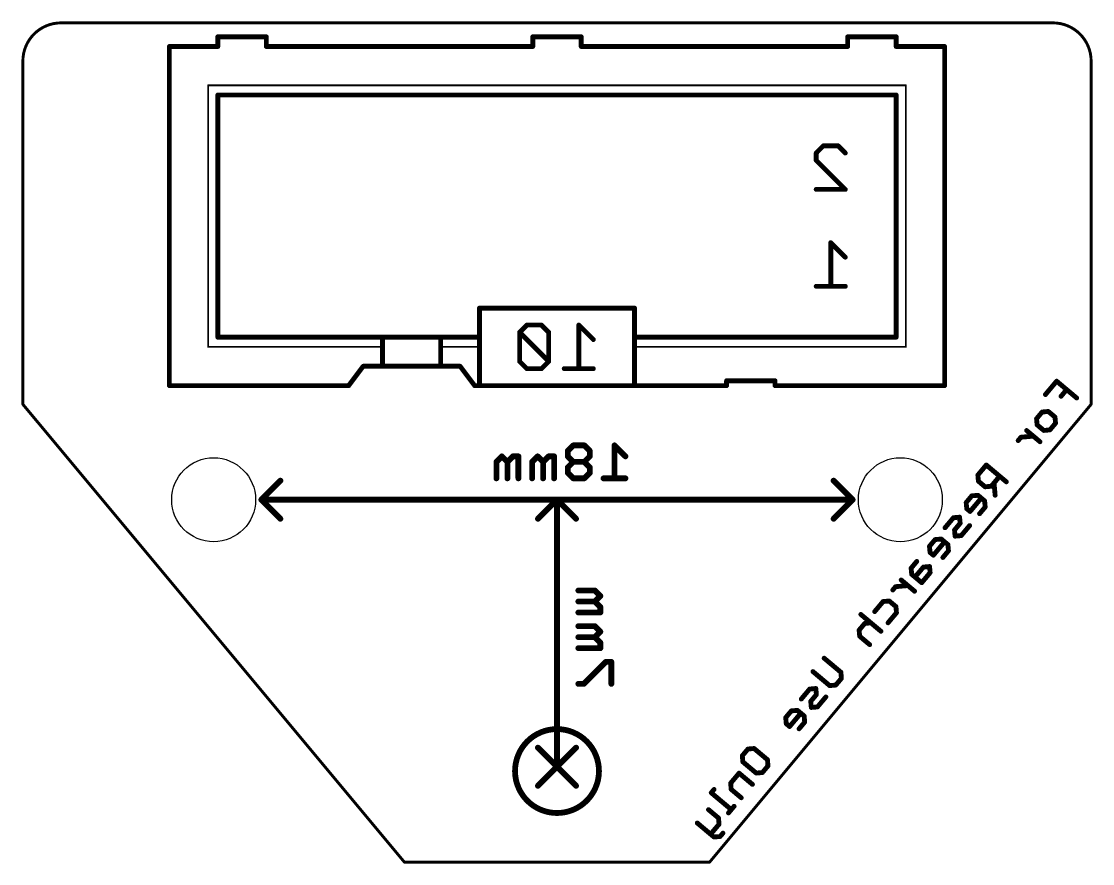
# Model space of a CAD drawing. Extents: x -3 to 25, y 0 to 22.
import ezdxf

# ---------------------------------------------------------------- set-up
doc = ezdxf.new("R2010")
doc.units = 0
doc.layers.add('20', color=53, linetype='CONTINUOUS')
doc.layers.add('22', color=253, linetype='CONTINUOUS')

msp = doc.modelspace()

# ---------------------------------------------------------------- linework, layer by layer
at = {"layer": '20'}
for points, const_width in [([(-2, 22, 0.4142), (-3, 21)], 0.0762), ([(-2, 22.0191, 1), (-2, 21.9809)], 0.0381), ([(-2, 21.9809, 1), (-2, 22.0191)], 0.0381), ([(24, 22.0191, 1), (24, 21.9809)], 0.0381), ([(25, 21, 0.4142), (24, 22)], 0.0762), ([(24, 21.9809, 1), (24, 22.0191)], 0.0381), ([(-2.9809, 21, 1), (-3.0191, 21)], 0.0381), ([(-3.0191, 21, 1), (-2.9809, 21)], 0.0381), ([(25.0191, 21, 1), (24.9809, 21)], 0.0381), ([(24.9809, 21, 1), (25.0191, 21)], 0.0381), ([(-2.9854, 12.0122, 1), (-3.0146, 11.9878)], 0.0381), ([(-3.0191, 12, 1), (-2.9809, 12)], 0.0381), ([(24.9809, 12, 1), (25.0191, 12)], 0.0381), ([(25.0146, 11.9878, 1), (24.9854, 12.0122)], 0.0381), ([(7, 0.0191, 1), (7, -0.0191)], 0.0381), ([(6.9854, -0.0122, 1), (7.0146, 0.0122)], 0.0381), ([(14.9854, 0.0122, 1), (15.0146, -0.0122)], 0.0381), ([(15, -0.0191, 1), (15, 0.0191)], 0.0381)]:
    msp.add_lwpolyline(points, format="xyb", dxfattribs=dict(at, const_width=const_width))
at = {"layer": '20', "const_width": 0.0762}
for points in [[(24, 22), (-2, 22)], [(-3, 21), (-3, 12)], [(25, 12), (25, 21)], [(-3, 12), (7, 0)], [(15, 0), (25, 12)], [(7, 0), (15, 0)]]:
    msp.add_lwpolyline(points, dxfattribs=at)
at = {"layer": '20'}
for centre in [(2, 9.5), (20, 9.5)]:
    msp.add_circle(centre, 1.1, dxfattribs=at)
at = {"layer": '22'}
for points, const_width in [([(2.11, 21.381), (2.11, 21.635)], 0.127), ([(2.11, 21.635), (3.38, 21.635)], 0.127), ([(3.38, 21.381), (3.38, 21.635)], 0.127), ([(10.365, 21.635), (11.635, 21.635)], 0.127), ([(10.365, 21.635), (10.365, 21.381)], 0.127), ([(11.635, 21.635), (11.635, 21.381)], 0.127), ([(18.62, 21.635), (19.89, 21.635)], 0.127), ([(18.62, 21.635), (18.62, 21.381)], 0.127), ([(19.89, 21.635), (19.89, 21.381)], 0.127), ([(0.84, 12.491), (0.84, 21.381)], 0.127), ([(2.11, 21.381), (0.84, 21.381)], 0.127), ([(10.365, 21.381), (3.38, 21.381)], 0.127), ([(18.62, 21.381), (11.635, 21.381)], 0.127), ([(21.16, 21.381), (19.89, 21.381)], 0.127), ([(21.16, 21.381), (21.16, 12.491)], 0.127), ([(1.856, 13.507), (1.856, 20.365)], 0.0508), ([(1.856, 20.365), (20.144, 20.365)], 0.0508), ([(20.144, 20.365), (20.144, 13.507)], 0.0508), ([(19.89, 20.111), (2.11, 20.111)], 0.127), ([(2.11, 13.761), (2.11, 20.111)], 0.127), ([(19.89, 20.111), (19.89, 13.761)], 0.127), ([(17.7939, 18.5878), (17.9845, 18.7785)], 0.127), ([(17.9845, 18.7785), (18.3658, 18.7785)], 0.127), ([(18.3658, 18.7785), (18.5565, 18.5878)], 0.127), ([(17.7939, 18.3971), (17.7939, 18.5878)], 0.127), ([(18.5565, 17.6345), (17.7939, 18.3971)], 0.127), ([(17.7939, 17.6345), (18.5565, 17.6345)], 0.127), ([(18.5565, 15.8572), (18.1752, 16.2385)], 0.127), ([(18.1752, 16.2385), (18.1752, 15.0945)], 0.127), ([(18.5565, 15.0945), (17.7939, 15.0945)], 0.127), ([(8.968, 14.523), (13.032, 14.523)], 0.127), ([(8.968, 14.523), (8.968, 13.761)], 0.127), ([(13.032, 13.761), (13.032, 14.523)], 0.127), ([(10.2111, 14.0795), (10.0205, 13.8888)], 0.127), ([(10.5924, 14.0795), (10.2111, 14.0795)], 0.127), ([(10.7831, 13.8888), (10.5924, 14.0795)], 0.127), ([(11.9525, 13.6982), (11.5712, 14.0795)], 0.127), ([(11.5712, 14.0795), (11.5712, 12.9355)], 0.127), ([(2.11, 13.761), (6.428, 13.761)], 0.127), ([(6.428, 13.761), (6.428, 13.507)], 0.127), ([(6.428, 13.761), (7.952, 13.761)], 0.127), ([(7.952, 13.761), (7.952, 13.507)], 0.127), ([(7.952, 13.761), (8.968, 13.761)], 0.127), ([(8.968, 13.761), (8.968, 13.507)], 0.127), ([(10.0205, 13.8888), (10.0205, 13.1262)], 0.127), ([(10.7831, 13.1262), (10.0205, 13.8888)], 0.127), ([(10.7831, 13.1262), (10.7831, 13.8888)], 0.127), ([(13.032, 13.761), (19.89, 13.761)], 0.127), ([(13.032, 13.761), (13.032, 13.507)], 0.127), ([(6.428, 13.507), (1.856, 13.507)], 0.0508), ([(6.428, 13.507), (6.428, 12.999)], 0.127), ([(7.952, 13.507), (7.952, 12.999)], 0.127), ([(7.952, 13.507), (8.968, 13.507)], 0.0508), ([(8.968, 13.507), (8.968, 12.491)], 0.127), ([(13.032, 13.507), (13.032, 12.491)], 0.127), ([(20.144, 13.507), (13.032, 13.507)], 0.0508), ([(5.92, 12.999), (5.539, 12.491)], 0.127), ([(5.92, 12.999), (6.428, 12.999)], 0.127), ([(6.428, 12.999), (7.952, 12.999)], 0.127), ([(7.952, 12.999), (8.46, 12.999)], 0.127), ([(8.841, 12.491), (8.46, 12.999)], 0.127), ([(10.0205, 13.1262), (10.2111, 12.9355)], 0.127), ([(10.2111, 12.9355), (10.5924, 12.9355)], 0.127), ([(10.5924, 12.9355), (10.7831, 13.1262)], 0.127), ([(11.9525, 12.9355), (11.1898, 12.9355)], 0.127), ([(15.445, 12.618), (15.445, 12.491)], 0.127), ([(15.445, 12.618), (16.715, 12.618)], 0.127), ([(16.715, 12.491), (16.715, 12.618)], 0.127), ([(24.0961, 12.6075), (23.802, 12.257)], 0.127), ([(24.6219, 12.1663), (24.0961, 12.6075)], 0.127), ([(0.84, 12.491), (5.539, 12.491)], 0.127), ([(8.841, 12.491), (8.968, 12.491)], 0.127), ([(8.968, 12.491), (13.032, 12.491)], 0.127), ([(13.032, 12.491), (15.445, 12.491)], 0.127), ([(16.715, 12.491), (21.16, 12.491)], 0.127), ([(24.359, 12.3869), (24.2119, 12.2116)], 0.127), ([(23.5697, 11.6242), (23.7168, 11.7995)], 0.127), ([(23.7168, 11.7995), (23.8779, 11.8136)], 0.127), ([(23.8779, 11.8136), (24.0532, 11.6665)], 0.127), ([(23.5838, 11.4631), (23.5697, 11.6242)], 0.127), ([(23.7591, 11.316), (23.5838, 11.4631)], 0.127), ([(24.0673, 11.5054), (23.9202, 11.3301)], 0.127), ([(24.0532, 11.6665), (24.0673, 11.5054)], 0.127), ([(23.6598, 11.0197), (23.3092, 11.3138)], 0.127), ([(23.9202, 11.3301), (23.7591, 11.316)], 0.127), ([(11.4272, 10.9245), (11.2831, 10.7805)], 0.1524), ([(11.7153, 10.9245), (11.4272, 10.9245)], 0.1524), ([(11.8593, 10.7805), (11.7153, 10.9245)], 0.1524), ([(12.7948, 10.6364), (12.5067, 10.9245)], 0.1524), ([(12.5067, 10.9245), (12.5067, 10.0602)], 0.1524), ([(23.1622, 11.1385), (23.0886, 11.0509)], 0.127), ([(23.4845, 11.1667), (23.1622, 11.1385)], 0.127), ([(9.5561, 10.6364), (9.4121, 10.4924)], 0.1524), ([(9.7002, 10.4924), (9.5561, 10.6364)], 0.1524), ([(9.8442, 10.6364), (9.7002, 10.4924)], 0.1524), ([(9.9883, 10.6364), (9.8442, 10.6364)], 0.1524), ([(9.9883, 10.0602), (9.9883, 10.6364)], 0.1524), ([(10.4916, 10.6364), (10.3476, 10.4924)], 0.1524), ([(10.6357, 10.4924), (10.4916, 10.6364)], 0.1524), ([(10.7797, 10.6364), (10.6357, 10.4924)], 0.1524), ([(10.9238, 10.6364), (10.7797, 10.6364)], 0.1524), ([(10.9238, 10.0602), (10.9238, 10.6364)], 0.1524), ([(11.2831, 10.7805), (11.2831, 10.6364)], 0.1524), ([(11.2831, 10.6364), (11.4272, 10.4924)], 0.1524), ([(11.7153, 10.4924), (11.8593, 10.6364)], 0.1524), ([(11.8593, 10.6364), (11.8593, 10.7805)], 0.1524), ([(9.4121, 10.4924), (9.4121, 10.0602)], 0.1524), ([(9.7002, 10.4924), (9.7002, 10.0602)], 0.1524), ([(10.3476, 10.4924), (10.3476, 10.0602)], 0.1524), ([(10.6357, 10.4924), (10.6357, 10.0602)], 0.1524), ([(11.4272, 10.4924), (11.2831, 10.3483)], 0.1524), ([(11.2831, 10.3483), (11.2831, 10.2043)], 0.1524), ([(11.7153, 10.4924), (11.4272, 10.4924)], 0.1524), ([(11.8593, 10.3483), (11.7153, 10.4924)], 0.1524), ([(11.8593, 10.2043), (11.8593, 10.3483)], 0.1524), ([(22.252, 10.4098), (22.0314, 10.1469)], 0.127), ([(22.7778, 9.9686), (22.252, 10.4098)], 0.127), ([(11.2831, 10.2043), (11.4272, 10.0602)], 0.1524), ([(11.4272, 10.0602), (11.7153, 10.0602)], 0.1524), ([(11.7153, 10.0602), (11.8593, 10.2043)], 0.1524), ([(12.7948, 10.0602), (12.2186, 10.0602)], 0.1524), ([(22.0314, 10.1469), (22.0455, 9.9857)], 0.127), ([(22.3819, 9.8527), (22.6025, 10.1156)], 0.127), ([(3.25, 9.5), (3.75, 10)], 0.1524), ([(18.75, 9.5), (18.25, 10)], 0.1524), ([(22.0455, 9.9857), (22.2208, 9.8386)], 0.127), ([(22.2208, 9.8386), (22.3819, 9.8527)], 0.127), ([(22.4555, 9.9404), (22.4837, 9.618)], 0.127), ([(3.25, 9.5), (3.75, 9)], 0.1524), ([(3.25, 9.5), (18.75, 9.5)], 0.1524), ([(11, 9.5), (10.5, 9)], 0.1524), ([(11, 2.5), (11, 9.5)], 0.1524), ([(11, 9.5), (11.5, 9)], 0.1524), ([(18.75, 9.5), (18.25, 9)], 0.1524), ([(21.8727, 9.6018), (21.7256, 9.4265)], 0.127), ([(21.8273, 9.1918), (22.1215, 9.5423)], 0.127), ([(22.0338, 9.6159), (21.8727, 9.6018)], 0.127), ([(22.2091, 9.4688), (22.0338, 9.6159)], 0.127), ([(21.7256, 9.4265), (21.7397, 9.2653)], 0.127), ([(21.7397, 9.2653), (21.8273, 9.1918)], 0.127), ([(22.0761, 9.1324), (22.2232, 9.3076)], 0.127), ([(22.2232, 9.3076), (22.2091, 9.4688)], 0.127), ([(21.3916, 9.0284), (21.171, 8.7655)], 0.127), ([(21.5528, 9.0425), (21.3916, 9.0284)], 0.127), ([(21.5669, 8.8814), (21.5528, 9.0425)], 0.127), ([(21.4198, 8.7061), (21.5669, 8.8814)], 0.127), ([(21.4339, 8.5449), (21.4198, 8.7061)], 0.127), ([(21.8157, 8.8219), (21.5951, 8.559)], 0.127), ([(20.9105, 8.4551), (20.7634, 8.2798)], 0.127), ([(20.8652, 8.0451), (21.1593, 8.3957)], 0.127), ([(21.0717, 8.4692), (20.9105, 8.4551)], 0.127), ([(21.2469, 8.3221), (21.0717, 8.4692)], 0.127), ([(21.5951, 8.559), (21.4339, 8.5449)], 0.127), ([(20.7634, 8.2798), (20.7775, 8.1187)], 0.127), ([(20.7775, 8.1187), (20.8652, 8.0451)], 0.127), ([(21.114, 7.9857), (21.261, 8.161)], 0.127), ([(21.261, 8.161), (21.2469, 8.3221)], 0.127), ([(20.4294, 7.8818), (20.2824, 7.7065)], 0.127), ([(20.2824, 7.7065), (20.2965, 7.5454)], 0.127), ([(20.2965, 7.5454), (20.5594, 7.3248)], 0.127), ([(20.6047, 7.7347), (20.3841, 7.4718)], 0.127), ([(20.5594, 7.3248), (20.78, 7.5877)], 0.127), ([(20.7659, 7.7488), (20.6047, 7.7347)], 0.127), ([(20.78, 7.5877), (20.7659, 7.7488)], 0.127), ([(20.1972, 7.249), (19.8748, 7.2208)], 0.127), ([(20.3724, 7.102), (20.0219, 7.3961)], 0.127), ([(11.9924, 7.1202), (11.5602, 7.1202)], 0.1524), ([(12.1364, 6.9761), (11.9924, 7.1202)], 0.1524), ([(11.9924, 6.8321), (12.1364, 6.9761)], 0.1524), ([(19.8748, 7.2208), (19.8013, 7.1332)], 0.127), ([(11.9924, 6.8321), (11.5602, 6.8321)], 0.1524), ([(12.1364, 6.688), (11.9924, 6.8321)], 0.1524), ([(12.1364, 6.544), (12.1364, 6.688)], 0.1524), ([(19.3269, 6.5678), (19.5475, 6.8307)], 0.127), ([(19.5475, 6.8307), (19.7086, 6.8448)], 0.127), ([(19.7086, 6.8448), (19.8839, 6.6977)], 0.127), ([(19.8839, 6.6977), (19.898, 6.5366)], 0.127), ([(11.5602, 6.544), (12.1364, 6.544)], 0.1524), ([(18.9647, 6.4921), (19.4905, 6.0509)], 0.127), ([(19.898, 6.5366), (19.6774, 6.2737)], 0.127), ([(11.9924, 6.1847), (11.5602, 6.1847)], 0.1524), ([(12.1364, 6.0406), (11.9924, 6.1847)], 0.1524), ([(19.0664, 6.2574), (18.9193, 6.0821)], 0.127), ([(19.2276, 6.2715), (19.0664, 6.2574)], 0.127), ([(11.9924, 5.8966), (11.5602, 5.8966)], 0.1524), ([(11.9924, 5.8966), (12.1364, 6.0406)], 0.1524), ([(12.1364, 5.7525), (11.9924, 5.8966)], 0.1524), ([(18.9193, 6.0821), (18.9334, 5.9209)], 0.127), ([(18.9334, 5.9209), (19.1963, 5.7003)], 0.127), ([(11.5602, 5.6084), (12.1364, 5.6084)], 0.1524), ([(12.1364, 5.6084), (12.1364, 5.7525)], 0.1524), ([(18.0025, 5.3454), (18.4407, 4.9778)], 0.127), ([(12.2805, 5.2491), (11.7043, 4.6729)], 0.1524), ([(12.4245, 5.2491), (12.2805, 5.2491)], 0.1524), ([(12.4245, 4.6729), (12.4245, 5.2491)], 0.1524), ([(18.1466, 4.6272), (17.7084, 4.9949)], 0.127), ([(18.4548, 4.8166), (18.3077, 4.6413)], 0.127), ([(18.4407, 4.9778), (18.4548, 4.8166)], 0.127), ([(11.7043, 4.6729), (11.5602, 4.6729)], 0.1524), ([(17.6232, 4.5374), (17.4026, 4.2745)], 0.127), ([(17.7844, 4.5515), (17.6232, 4.5374)], 0.127), ([(17.7985, 4.3903), (17.7844, 4.5515)], 0.127), ([(18.3077, 4.6413), (18.1466, 4.6272)], 0.127), ([(17.6514, 4.2151), (17.7985, 4.3903)], 0.127), ([(17.6655, 4.0539), (17.6514, 4.2151)], 0.127), ([(18.0473, 4.3309), (17.8267, 4.068)], 0.127), ([(17.1421, 3.9641), (16.9951, 3.7888)], 0.127), ([(17.0968, 3.5541), (17.3909, 3.9047)], 0.127), ([(17.3033, 3.9782), (17.1421, 3.9641)], 0.127), ([(17.4786, 3.8311), (17.3033, 3.9782)], 0.127), ([(17.8267, 4.068), (17.6655, 4.0539)], 0.127), ([(16.9951, 3.7888), (17.0092, 3.6277)], 0.127), ([(17.0092, 3.6277), (17.0968, 3.5541)], 0.127), ([(17.3456, 3.4947), (17.4927, 3.67)], 0.127), ([(17.4927, 3.67), (17.4786, 3.8311)], 0.127), ([(11, 2.5), (10.5, 3)], 0.1524), ([(11, 2.5), (11.5, 3)], 0.1524), ([(15.8576, 2.7893), (16.0047, 2.9645)], 0.127), ([(15.8717, 2.6281), (15.8576, 2.7893)], 0.127), ([(16.0047, 2.9645), (16.1659, 2.9786)], 0.127), ([(16.1659, 2.9786), (16.5164, 2.6845)], 0.127), ([(11, 2.5), (10.5, 2)], 0.1524), ([(11, 2.5), (11.5, 2)], 0.1524), ([(16.2223, 2.3339), (15.8717, 2.6281)], 0.127), ([(16.5305, 2.5233), (16.3834, 2.3481)], 0.127), ([(16.5164, 2.6845), (16.5305, 2.5233)], 0.127), ([(15.7724, 2.3318), (15.5518, 2.0689)], 0.127), ([(16.123, 2.0376), (15.7724, 2.3318)], 0.127), ([(16.3834, 2.3481), (16.2223, 2.3339)], 0.127), ([(15.1161, 1.9055), (15.0426, 1.8179)], 0.127), ([(15.5518, 2.0689), (15.5659, 1.9077)], 0.127), ([(15.5659, 1.9077), (15.8288, 1.6871)], 0.127), ([(15.0426, 1.8179), (15.5684, 1.3767)], 0.127), ([(14.9707, 1.3762), (15.2336, 1.1556)], 0.127), ([(15.6419, 1.4643), (15.4948, 1.289)], 0.127), ([(15.2336, 1.1556), (15.2477, 0.9945)], 0.127), ([(14.6765, 1.0257), (15.1147, 0.658)], 0.127), ([(15.2477, 0.9945), (15.0271, 0.7316)], 0.127), ([(15.1147, 0.658), (15.2759, 0.6721)], 0.127), ([(15.2759, 0.6721), (15.3494, 0.7598)], 0.127)]:
    msp.add_lwpolyline(points, dxfattribs=dict(at, const_width=const_width))
for points, const_width in [([(2.11, 21.6668, 1), (2.11, 21.6033)], 0.0635), ([(2.1418, 21.635, 1), (2.0783, 21.635)], 0.0635), ([(3.4118, 21.635, 1), (3.3483, 21.635)], 0.0635), ([(3.38, 21.6033, 1), (3.38, 21.6668)], 0.0635), ([(10.3968, 21.635, 1), (10.3332, 21.635)], 0.0635), ([(10.365, 21.6668, 1), (10.365, 21.6033)], 0.0635), ([(11.6668, 21.635, 1), (11.6032, 21.635)], 0.0635), ([(11.635, 21.6033, 1), (11.635, 21.6668)], 0.0635), ([(18.62, 21.6668, 1), (18.62, 21.6033)], 0.0635), ([(18.6517, 21.635, 1), (18.5883, 21.635)], 0.0635), ([(19.9217, 21.635, 1), (19.8583, 21.635)], 0.0635), ([(19.89, 21.6033, 1), (19.89, 21.6668)], 0.0635), ([(0.84, 21.4127, 1), (0.84, 21.3493)], 0.0635), ([(0.8718, 21.381, 1), (0.8083, 21.381)], 0.0635), ([(2.0783, 21.381, 1), (2.1418, 21.381)], 0.0635), ([(2.11, 21.3493, 1), (2.11, 21.4127)], 0.0635), ([(3.38, 21.4127, 1), (3.38, 21.3493)], 0.0635), ([(3.3483, 21.381, 1), (3.4118, 21.381)], 0.0635), ([(10.3332, 21.381, 1), (10.3968, 21.381)], 0.0635), ([(10.365, 21.3493, 1), (10.365, 21.4127)], 0.0635), ([(11.6032, 21.381, 1), (11.6668, 21.381)], 0.0635), ([(11.635, 21.4127, 1), (11.635, 21.3493)], 0.0635), ([(18.5883, 21.381, 1), (18.6517, 21.381)], 0.0635), ([(18.62, 21.3493, 1), (18.62, 21.4127)], 0.0635), ([(19.89, 21.4127, 1), (19.89, 21.3493)], 0.0635), ([(19.8583, 21.381, 1), (19.9217, 21.381)], 0.0635), ([(21.1917, 21.381, 1), (21.1283, 21.381)], 0.0635), ([(21.16, 21.3493, 1), (21.16, 21.4127)], 0.0635), ([(1.8687, 20.365, 1), (1.8433, 20.365)], 0.0254), ([(1.856, 20.3777, 1), (1.856, 20.3523)], 0.0254), ([(20.1567, 20.365, 1), (20.1313, 20.365)], 0.0254), ([(20.144, 20.3523, 1), (20.144, 20.3777)], 0.0254), ([(2.11, 20.1427, 1), (2.11, 20.0793)], 0.0635), ([(2.1418, 20.111, 1), (2.0783, 20.111)], 0.0635), ([(19.9217, 20.111, 1), (19.8583, 20.111)], 0.0635), ([(19.89, 20.0793, 1), (19.89, 20.1427)], 0.0635), ([(17.9845, 18.8102, 1), (17.9845, 18.7467)], 0.0635), ([(18.007, 18.756, 1), (17.9621, 18.8009)], 0.0635), ([(18.3883, 18.8009, 1), (18.3434, 18.756)], 0.0635), ([(18.3658, 18.7467, 1), (18.3658, 18.8102)], 0.0635), ([(17.8256, 18.5878, 1), (17.7621, 18.5878)], 0.0635), ([(17.7714, 18.6103, 1), (17.8163, 18.5654)], 0.0635), ([(18.534, 18.5654, 1), (18.579, 18.6103)], 0.0635), ([(17.7621, 18.3971, 1), (17.8256, 18.3971)], 0.0635), ([(17.8163, 18.4196, 1), (17.7714, 18.3747)], 0.0635), ([(17.7939, 17.6662, 1), (17.7939, 17.6028)], 0.0635), ([(18.534, 17.612, 1), (18.579, 17.657)], 0.0635), ([(18.5565, 17.6028, 1), (18.5565, 17.6662)], 0.0635), ([(18.2069, 16.2385, 1), (18.1434, 16.2385)], 0.0635), ([(18.1976, 16.2609, 1), (18.1527, 16.216)], 0.0635), ([(18.534, 15.8347, 1), (18.579, 15.8796)], 0.0635), ([(17.7939, 15.1263, 1), (17.7939, 15.0627)], 0.0635), ([(18.1434, 15.0945, 1), (18.2069, 15.0945)], 0.0635), ([(18.5565, 15.0627, 1), (18.5565, 15.1263)], 0.0635), ([(8.9998, 14.523, 1), (8.9362, 14.523)], 0.0635), ([(8.968, 14.5548, 1), (8.968, 14.4913)], 0.0635), ([(13.0638, 14.523, 1), (13.0002, 14.523)], 0.0635), ([(13.032, 14.4913, 1), (13.032, 14.5548)], 0.0635), ([(10.2111, 14.1112, 1), (10.2111, 14.0477)], 0.0635), ([(10.2336, 14.057, 1), (10.1887, 14.1019)], 0.0635), ([(10.6149, 14.1019, 1), (10.57, 14.057)], 0.0635), ([(10.5924, 14.0477, 1), (10.5924, 14.1112)], 0.0635), ([(11.6029, 14.0795, 1), (11.5394, 14.0795)], 0.0635), ([(11.5936, 14.1019, 1), (11.5487, 14.057)], 0.0635), ([(2.11, 13.7928, 1), (2.11, 13.7293)], 0.0635), ([(2.0783, 13.761, 1), (2.1418, 13.761)], 0.0635), ([(6.428, 13.7928, 1), (6.428, 13.7293)], 0.0635), ([(6.4597, 13.761, 1), (6.3963, 13.761)], 0.0635), ([(6.428, 13.7293, 1), (6.428, 13.7928)], 0.0635), ([(7.952, 13.7928, 1), (7.952, 13.7293)], 0.0635), ([(7.9837, 13.761, 1), (7.9203, 13.761)], 0.0635), ([(7.952, 13.7293, 1), (7.952, 13.7928)], 0.0635), ([(8.9998, 13.761, 1), (8.9362, 13.761)], 0.0635), ([(8.9362, 13.761, 1), (8.9998, 13.761)], 0.0635), ([(8.968, 13.7293, 1), (8.968, 13.7928)], 0.0635), ([(10.0522, 13.8888, 1), (9.9887, 13.8888)], 0.0635), ([(10.0429, 13.9113, 1), (9.998, 13.8664)], 0.0635), ([(9.998, 13.9113, 1), (10.0429, 13.8664)], 0.0635), ([(10.8149, 13.8888, 1), (10.7514, 13.8888)], 0.0635), ([(10.7607, 13.8664, 1), (10.8056, 13.9113)], 0.0635), ([(13.0638, 13.761, 1), (13.0002, 13.761)], 0.0635), ([(13.0002, 13.761, 1), (13.0638, 13.761)], 0.0635), ([(13.032, 13.7928, 1), (13.032, 13.7293)], 0.0635), ([(19.8583, 13.761, 1), (19.9217, 13.761)], 0.0635), ([(19.89, 13.7293, 1), (19.89, 13.7928)], 0.0635), ([(1.856, 13.5197, 1), (1.856, 13.4943)], 0.0254), ([(1.8433, 13.507, 1), (1.8687, 13.507)], 0.0254), ([(6.4597, 13.507, 1), (6.3963, 13.507)], 0.0635), ([(6.3963, 13.507, 1), (6.4597, 13.507)], 0.0635), ([(6.428, 13.4943, 1), (6.428, 13.5197)], 0.0254), ([(7.9837, 13.507, 1), (7.9203, 13.507)], 0.0635), ([(7.9203, 13.507, 1), (7.9837, 13.507)], 0.0635), ([(7.952, 13.5197, 1), (7.952, 13.4943)], 0.0254), ([(8.9998, 13.507, 1), (8.9362, 13.507)], 0.0635), ([(8.9362, 13.507, 1), (8.9998, 13.507)], 0.0635), ([(8.968, 13.4943, 1), (8.968, 13.5197)], 0.0254), ([(11.93, 13.6757, 1), (11.975, 13.7206)], 0.0635), ([(13.0638, 13.507, 1), (13.0002, 13.507)], 0.0635), ([(13.0002, 13.507, 1), (13.0638, 13.507)], 0.0635), ([(13.032, 13.5197, 1), (13.032, 13.4943)], 0.0254), ([(20.1313, 13.507, 1), (20.1567, 13.507)], 0.0254), ([(20.144, 13.4943, 1), (20.144, 13.5197)], 0.0254), ([(5.92, 13.0308, 1), (5.92, 12.9672)], 0.0635), ([(5.9454, 12.98, 1), (5.8946, 13.0181)], 0.0635), ([(6.428, 13.0308, 1), (6.428, 12.9672)], 0.0635), ([(6.3963, 12.999, 1), (6.4597, 12.999)], 0.0635), ([(6.428, 12.9672, 1), (6.428, 13.0308)], 0.0635), ([(7.952, 13.0308, 1), (7.952, 12.9672)], 0.0635), ([(7.9203, 12.999, 1), (7.9837, 12.999)], 0.0635), ([(7.952, 12.9672, 1), (7.952, 13.0308)], 0.0635), ([(8.4854, 13.0181, 1), (8.4346, 12.98)], 0.0635), ([(8.46, 12.9672, 1), (8.46, 13.0308)], 0.0635), ([(10.0429, 13.1486, 1), (9.998, 13.1037)], 0.0635), ([(9.9887, 13.1262, 1), (10.0522, 13.1262)], 0.0635), ([(10.2111, 12.9673, 1), (10.2111, 12.9038)], 0.0635), ([(10.1887, 12.913, 1), (10.2336, 12.958)], 0.0635), ([(10.57, 12.958, 1), (10.6149, 12.913)], 0.0635), ([(10.5924, 12.9038, 1), (10.5924, 12.9673)], 0.0635), ([(10.7514, 13.1262, 1), (10.8149, 13.1262)], 0.0635), ([(10.8056, 13.1037, 1), (10.7607, 13.1486)], 0.0635), ([(10.7607, 13.1037, 1), (10.8056, 13.1486)], 0.0635), ([(11.1898, 12.9673, 1), (11.1898, 12.9038)], 0.0635), ([(11.5394, 12.9355, 1), (11.6029, 12.9355)], 0.0635), ([(11.9525, 12.9038, 1), (11.9525, 12.9673)], 0.0635), ([(15.4768, 12.618, 1), (15.4132, 12.618)], 0.0635), ([(15.445, 12.6498, 1), (15.445, 12.5862)], 0.0635), ([(16.7467, 12.618, 1), (16.6833, 12.618)], 0.0635), ([(16.715, 12.5862, 1), (16.715, 12.6498)], 0.0635), ([(24.1165, 12.6318, 1), (24.0757, 12.5832)], 0.0635), ([(24.1204, 12.5871, 1), (24.0718, 12.6279)], 0.0635), ([(0.84, 12.5228, 1), (0.84, 12.4593)], 0.0635), ([(0.8083, 12.491, 1), (0.8718, 12.491)], 0.0635), ([(5.5136, 12.5101, 1), (5.5644, 12.472)], 0.0635), ([(5.539, 12.4593, 1), (5.539, 12.5228)], 0.0635), ([(8.841, 12.5228, 1), (8.841, 12.4593)], 0.0635), ([(8.8156, 12.472, 1), (8.8664, 12.5101)], 0.0635), ([(8.9362, 12.491, 1), (8.9998, 12.491)], 0.0635), ([(8.968, 12.5228, 1), (8.968, 12.4593)], 0.0635), ([(8.968, 12.4593, 1), (8.968, 12.5228)], 0.0635), ([(13.0002, 12.491, 1), (13.0638, 12.491)], 0.0635), ([(13.032, 12.5228, 1), (13.032, 12.4593)], 0.0635), ([(13.032, 12.4593, 1), (13.032, 12.5228)], 0.0635), ([(15.4132, 12.491, 1), (15.4768, 12.491)], 0.0635), ([(15.445, 12.4593, 1), (15.445, 12.5228)], 0.0635), ([(16.715, 12.5228, 1), (16.715, 12.4593)], 0.0635), ([(16.6833, 12.491, 1), (16.7467, 12.491)], 0.0635), ([(21.1283, 12.491, 1), (21.1917, 12.491)], 0.0635), ([(21.16, 12.4593, 1), (21.16, 12.5228)], 0.0635), ([(24.3833, 12.3665, 1), (24.3347, 12.4073)], 0.0635), ([(23.7776, 12.2774, 1), (23.8263, 12.2366)], 0.0635), ([(24.1876, 12.232, 1), (24.2363, 12.1912)], 0.0635), ([(24.6015, 12.142, 1), (24.6423, 12.1906)], 0.0635), ([(23.714, 11.8311, 1), (23.7195, 11.7679)], 0.0635), ([(23.7411, 11.7791, 1), (23.6924, 11.8199)], 0.0635), ([(23.8983, 11.8379, 1), (23.8575, 11.7893)], 0.0635), ([(23.8807, 11.782, 1), (23.8752, 11.8452)], 0.0635), ([(23.6013, 11.627, 1), (23.5381, 11.6215)], 0.0635), ([(23.5454, 11.6446, 1), (23.594, 11.6038)], 0.0635), ([(23.6042, 11.4874, 1), (23.5634, 11.4387)], 0.0635), ([(24.0848, 11.6693, 1), (24.0216, 11.6638)], 0.0635), ([(24.0328, 11.6422, 1), (24.0736, 11.6908)], 0.0635), ([(24.0357, 11.5026, 1), (24.0989, 11.5081)], 0.0635), ([(24.0916, 11.4849, 1), (24.043, 11.5258)], 0.0635), ([(23.3296, 11.3381, 1), (23.2888, 11.2895)], 0.0635), ([(23.5522, 11.4603, 1), (23.6154, 11.4658)], 0.0635), ([(23.7563, 11.3476, 1), (23.7618, 11.2844)], 0.0635), ([(23.7387, 11.2917, 1), (23.7795, 11.3403)], 0.0635), ([(23.8959, 11.3505, 1), (23.9446, 11.3097)], 0.0635), ([(23.923, 11.2985, 1), (23.9175, 11.3617)], 0.0635), ([(11.4272, 10.9626, 1), (11.4272, 10.8864)], 0.0762), ([(11.4541, 10.8976, 1), (11.4002, 10.9515)], 0.0762), ([(11.7422, 10.9515, 1), (11.6883, 10.8976)], 0.0762), ([(11.7153, 10.8864, 1), (11.7153, 10.9626)], 0.0762), ([(12.5337, 10.9515, 1), (12.4798, 10.8976)], 0.0762), ([(12.5448, 10.9245, 1), (12.4686, 10.9245)], 0.0762), ([(23.0643, 11.0713, 1), (23.1129, 11.0305)], 0.0635), ([(23.1594, 11.1702, 1), (23.1649, 11.1069)], 0.0635), ([(23.1865, 11.1181, 1), (23.1378, 11.1589)], 0.0635), ([(23.4873, 11.1351, 1), (23.4817, 11.1984)], 0.0635), ([(23.6393, 10.9953, 1), (23.6802, 11.044)], 0.0635), ([(9.5831, 10.6634, 1), (9.5292, 10.6095)], 0.0762), ([(9.5831, 10.6095, 1), (9.5292, 10.6634)], 0.0762), ([(9.8442, 10.6745, 1), (9.8442, 10.5983)], 0.0762), ([(9.8712, 10.6095, 1), (9.8173, 10.6634)], 0.0762), ([(10.0264, 10.6364, 1), (9.9502, 10.6364)], 0.0762), ([(9.9883, 10.5983, 1), (9.9883, 10.6745)], 0.0762), ([(10.5186, 10.6634, 1), (10.4647, 10.6095)], 0.0762), ([(10.5186, 10.6095, 1), (10.4647, 10.6634)], 0.0762), ([(10.7797, 10.6745, 1), (10.7797, 10.5983)], 0.0762), ([(10.8067, 10.6095, 1), (10.7528, 10.6634)], 0.0762), ([(10.9619, 10.6364, 1), (10.8857, 10.6364)], 0.0762), ([(10.9238, 10.5983, 1), (10.9238, 10.6745)], 0.0762), ([(11.3212, 10.7805, 1), (11.245, 10.7805)], 0.0762), ([(11.2562, 10.8074, 1), (11.31, 10.7535)], 0.0762), ([(11.31, 10.6634, 1), (11.2562, 10.6095)], 0.0762), ([(11.245, 10.6364, 1), (11.3212, 10.6364)], 0.0762), ([(11.8974, 10.7805, 1), (11.8212, 10.7805)], 0.0762), ([(11.8212, 10.6364, 1), (11.8974, 10.6364)], 0.0762), ([(11.8324, 10.7535, 1), (11.8863, 10.8074)], 0.0762), ([(11.8863, 10.6095, 1), (11.8324, 10.6634)], 0.0762), ([(12.7679, 10.6095, 1), (12.8218, 10.6634)], 0.0762), ([(9.3851, 10.5193, 1), (9.439, 10.4654)], 0.0762), ([(9.4502, 10.4924, 1), (9.374, 10.4924)], 0.0762), ([(9.6732, 10.5193, 1), (9.7271, 10.4654)], 0.0762), ([(9.7383, 10.4924, 1), (9.6621, 10.4924)], 0.0762), ([(9.6732, 10.4654, 1), (9.7271, 10.5193)], 0.0762), ([(10.3206, 10.5193, 1), (10.3745, 10.4654)], 0.0762), ([(10.3857, 10.4924, 1), (10.3095, 10.4924)], 0.0762), ([(10.6087, 10.5193, 1), (10.6626, 10.4654)], 0.0762), ([(10.6738, 10.4924, 1), (10.5976, 10.4924)], 0.0762), ([(10.6087, 10.4654, 1), (10.6626, 10.5193)], 0.0762), ([(11.3212, 10.3483, 1), (11.245, 10.3483)], 0.0762), ([(11.2562, 10.3753, 1), (11.31, 10.3214)], 0.0762), ([(11.4272, 10.5305, 1), (11.4272, 10.4543)], 0.0762), ([(11.4541, 10.4654, 1), (11.4002, 10.5193)], 0.0762), ([(11.4002, 10.4654, 1), (11.4541, 10.5193)], 0.0762), ([(11.7422, 10.5193, 1), (11.6883, 10.4654)], 0.0762), ([(11.6883, 10.5193, 1), (11.7422, 10.4654)], 0.0762), ([(11.7153, 10.4543, 1), (11.7153, 10.5305)], 0.0762), ([(11.8974, 10.3483, 1), (11.8212, 10.3483)], 0.0762), ([(11.8324, 10.3214, 1), (11.8863, 10.3753)], 0.0762), ([(22.2724, 10.4341, 1), (22.2316, 10.3855)], 0.0635), ([(22.2763, 10.3894, 1), (22.2277, 10.4302)], 0.0635), ([(11.31, 10.2312, 1), (11.2562, 10.1773)], 0.0762), ([(11.245, 10.2043, 1), (11.3212, 10.2043)], 0.0762), ([(11.4272, 10.0983, 1), (11.4272, 10.0221)], 0.0762), ([(11.4002, 10.0333, 1), (11.4541, 10.0871)], 0.0762), ([(11.6883, 10.0871, 1), (11.7422, 10.0333)], 0.0762), ([(11.7153, 10.0221, 1), (11.7153, 10.0983)], 0.0762), ([(11.8212, 10.2043, 1), (11.8974, 10.2043)], 0.0762), ([(11.8863, 10.1773, 1), (11.8324, 10.2312)], 0.0762), ([(12.2186, 10.0983, 1), (12.2186, 10.0221)], 0.0762), ([(12.7948, 10.0221, 1), (12.7948, 10.0983)], 0.0762), ([(22.063, 10.1496, 1), (21.9998, 10.1441)], 0.0635), ([(22.0071, 10.1673, 1), (22.0557, 10.1265)], 0.0635), ([(22.6269, 10.0952, 1), (22.5782, 10.1361)], 0.0635), ([(3.7769, 9.9731, 1), (3.7231, 10.0269)], 0.0762), ([(9.374, 10.0602, 1), (9.4502, 10.0602)], 0.0762), ([(9.6621, 10.0602, 1), (9.7383, 10.0602)], 0.0762), ([(9.9502, 10.0602, 1), (10.0264, 10.0602)], 0.0762), ([(10.3095, 10.0602, 1), (10.3857, 10.0602)], 0.0762), ([(10.5976, 10.0602, 1), (10.6738, 10.0602)], 0.0762), ([(10.8857, 10.0602, 1), (10.9619, 10.0602)], 0.0762), ([(12.4686, 10.0602, 1), (12.5448, 10.0602)], 0.0762), ([(18.2769, 10.0269, 1), (18.2231, 9.9731)], 0.0762), ([(22.0659, 10.01, 1), (22.0251, 9.9614)], 0.0635), ([(22.0139, 9.9829, 1), (22.0771, 9.9885)], 0.0635), ([(22.218, 9.8703, 1), (22.2235, 9.807)], 0.0635), ([(22.2004, 9.8143, 1), (22.2412, 9.863)], 0.0635), ([(22.3576, 9.8732, 1), (22.4063, 9.8323)], 0.0635), ([(22.3847, 9.8211, 1), (22.3792, 9.8844)], 0.0635), ([(22.4871, 9.9431, 1), (22.4238, 9.9376)], 0.0635), ([(22.7574, 9.9443, 1), (22.7982, 9.9929)], 0.0635), ([(3.25, 9.5381, 1), (3.25, 9.4619)], 0.0762), ([(3.2769, 9.5269, 1), (3.2231, 9.4731)], 0.0762), ([(3.2231, 9.5269, 1), (3.2769, 9.4731)], 0.0762), ([(11.0381, 9.5, 1), (10.9619, 9.5)], 0.0762), ([(11.0269, 9.5269, 1), (10.9731, 9.4731)], 0.0762), ([(11.0269, 9.4731, 1), (10.9731, 9.5269)], 0.0762), ([(18.7769, 9.4731, 1), (18.7231, 9.5269)], 0.0762), ([(18.7231, 9.4731, 1), (18.7769, 9.5269)], 0.0762), ([(18.75, 9.4619, 1), (18.75, 9.5381)], 0.0762), ([(21.8699, 9.6334, 1), (21.8754, 9.5701)], 0.0635), ([(21.897, 9.5813, 1), (21.8483, 9.6222)], 0.0635), ([(22.0542, 9.6402, 1), (22.0134, 9.5915)], 0.0635), ([(22.0366, 9.5842, 1), (22.0311, 9.6475)], 0.0635), ([(22.1458, 9.5219, 1), (22.0971, 9.5627)], 0.0635), ([(22.452, 9.6153, 1), (22.5153, 9.6208)], 0.0635), ([(21.7572, 9.4293, 1), (21.694, 9.4237)], 0.0635), ([(21.7013, 9.4469, 1), (21.7499, 9.4061)], 0.0635), ([(21.7601, 9.2896, 1), (21.7193, 9.241)], 0.0635), ([(21.7081, 9.2626, 1), (21.7713, 9.2681)], 0.0635), ([(22.2407, 9.4716, 1), (22.1775, 9.466)], 0.0635), ([(22.1887, 9.4445, 1), (22.2295, 9.4931)], 0.0635), ([(22.1916, 9.3049, 1), (22.2548, 9.3104)], 0.0635), ([(22.2475, 9.2872, 1), (22.1989, 9.328)], 0.0635), ([(3.7231, 8.9731, 1), (3.7769, 9.0269)], 0.0762), ([(10.4731, 9.0269, 1), (10.5269, 8.9731)], 0.0762), ([(11.4731, 8.9731, 1), (11.5269, 9.0269)], 0.0762), ([(18.2231, 9.0269, 1), (18.2769, 8.9731)], 0.0762), ([(21.3888, 9.0601, 1), (21.3944, 8.9968)], 0.0635), ([(21.4159, 9.008, 1), (21.3673, 9.0488)], 0.0635), ([(21.5844, 9.0453, 1), (21.5211, 9.0398)], 0.0635), ([(21.5555, 9.0109, 1), (21.55, 9.0742)], 0.0635), ([(21.803, 9.2122, 1), (21.8516, 9.1714)], 0.0635), ([(21.8069, 9.1675, 1), (21.8477, 9.2161)], 0.0635), ([(22.0518, 9.1528, 1), (22.1004, 9.1119)], 0.0635), ([(21.1467, 8.7859, 1), (21.1953, 8.7451)], 0.0635), ([(21.4514, 8.7089, 1), (21.3882, 8.7033)], 0.0635), ([(21.3955, 8.7265, 1), (21.4441, 8.6857)], 0.0635), ([(21.5352, 8.8786, 1), (21.5985, 8.8841)], 0.0635), ([(21.5912, 8.861, 1), (21.5425, 8.9018)], 0.0635), ([(21.84, 8.8015, 1), (21.7913, 8.8423)], 0.0635), ([(20.9077, 8.4867, 1), (20.9133, 8.4235)], 0.0635), ([(20.9348, 8.4347, 1), (20.8862, 8.4755)], 0.0635), ([(21.0921, 8.4935, 1), (21.0513, 8.4449)], 0.0635), ([(21.0744, 8.4376, 1), (21.0689, 8.5008)], 0.0635), ([(21.1836, 8.3753, 1), (21.135, 8.4161)], 0.0635), ([(21.4311, 8.5766, 1), (21.4367, 8.5133)], 0.0635), ([(21.4023, 8.5422, 1), (21.4655, 8.5477)], 0.0635), ([(21.5707, 8.5794, 1), (21.6194, 8.5386)], 0.0635), ([(21.5978, 8.5274, 1), (21.5923, 8.5907)], 0.0635), ([(20.7951, 8.2826, 1), (20.7318, 8.2771)], 0.0635), ([(20.7391, 8.3003, 1), (20.7878, 8.2594)], 0.0635), ([(20.798, 8.143, 1), (20.7571, 8.0944)], 0.0635), ([(20.7459, 8.1159, 1), (20.8092, 8.1214)], 0.0635), ([(21.2786, 8.3249, 1), (21.2153, 8.3194)], 0.0635), ([(21.2265, 8.2978, 1), (21.2674, 8.3465)], 0.0635), ([(21.2294, 8.1582, 1), (21.2927, 8.1637)], 0.0635), ([(21.2854, 8.1406, 1), (21.2367, 8.1814)], 0.0635), ([(20.4538, 7.8614, 1), (20.4051, 7.9022)], 0.0635), ([(20.8409, 8.0655, 1), (20.8895, 8.0247)], 0.0635), ([(20.8448, 8.0208, 1), (20.8856, 8.0695)], 0.0635), ([(21.0897, 8.0061, 1), (21.1383, 7.9653)], 0.0635), ([(20.314, 7.7093, 1), (20.2507, 7.7038)], 0.0635), ([(20.2581, 7.7269, 1), (20.3067, 7.6861)], 0.0635), ([(20.3169, 7.5697, 1), (20.2761, 7.521)], 0.0635), ([(20.6019, 7.7664, 1), (20.6075, 7.7031)], 0.0635), ([(20.629, 7.7143, 1), (20.5804, 7.7551)], 0.0635), ([(20.7975, 7.7516, 1), (20.7342, 7.7461)], 0.0635), ([(20.7483, 7.5849, 1), (20.8116, 7.5904)], 0.0635), ([(20.8043, 7.5672, 1), (20.7557, 7.6081)], 0.0635), ([(20.7686, 7.7172, 1), (20.7631, 7.7805)], 0.0635), ([(20.0423, 7.4204, 1), (20.0015, 7.3718)], 0.0635), ([(20.1999, 7.2174, 1), (20.1944, 7.2807)], 0.0635), ([(20.2648, 7.5426, 1), (20.3281, 7.5481)], 0.0635), ([(20.3598, 7.4922, 1), (20.4084, 7.4514)], 0.0635), ([(20.5351, 7.3452, 1), (20.5837, 7.3043)], 0.0635), ([(20.539, 7.3004, 1), (20.5798, 7.3491)], 0.0635), ([(11.5602, 7.1583, 1), (11.5602, 7.0821)], 0.0762), ([(12.0193, 7.1471, 1), (11.9654, 7.0932)], 0.0762), ([(11.9924, 7.0821, 1), (11.9924, 7.1583)], 0.0762), ([(12.1634, 6.9492, 1), (12.1095, 7.0031)], 0.0762), ([(12.1095, 6.9492, 1), (12.1634, 7.0031)], 0.0762), ([(19.777, 7.1536, 1), (19.8256, 7.1128)], 0.0635), ([(19.8721, 7.2525, 1), (19.8776, 7.1892)], 0.0635), ([(19.8992, 7.2004, 1), (19.8505, 7.2412)], 0.0635), ([(20.352, 7.0776, 1), (20.3928, 7.1263)], 0.0635), ([(11.5602, 6.8702, 1), (11.5602, 6.794)], 0.0762), ([(12.0193, 6.859, 1), (11.9654, 6.8051)], 0.0762), ([(11.9654, 6.859, 1), (12.0193, 6.8051)], 0.0762), ([(11.9924, 6.794, 1), (11.9924, 6.8702)], 0.0762), ([(12.1745, 6.688, 1), (12.0983, 6.688)], 0.0762), ([(12.1095, 6.6611, 1), (12.1634, 6.715)], 0.0762), ([(19.5447, 6.8623, 1), (19.5502, 6.7991)], 0.0635), ([(19.5718, 6.8103, 1), (19.5232, 6.8511)], 0.0635), ([(19.7291, 6.8691, 1), (19.6882, 6.8205)], 0.0635), ([(19.7114, 6.8132, 1), (19.7059, 6.8764)], 0.0635), ([(19.9155, 6.7005, 1), (19.8523, 6.695)], 0.0635), ([(19.8635, 6.6734, 1), (19.9043, 6.7221)], 0.0635), ([(11.5602, 6.5821, 1), (11.5602, 6.5059)], 0.0762), ([(12.0983, 6.544, 1), (12.1745, 6.544)], 0.0762), ([(12.1364, 6.5059, 1), (12.1364, 6.5821)], 0.0762), ([(18.9851, 6.5164, 1), (18.9443, 6.4678)], 0.0635), ([(19.3026, 6.5882, 1), (19.3512, 6.5474)], 0.0635), ([(19.8664, 6.5338, 1), (19.9296, 6.5393)], 0.0635), ([(19.9223, 6.5162, 1), (19.8737, 6.557)], 0.0635), ([(11.5602, 6.2228, 1), (11.5602, 6.1466)], 0.0762), ([(12.0193, 6.2116, 1), (11.9654, 6.1577)], 0.0762), ([(11.9924, 6.1466, 1), (11.9924, 6.2228)], 0.0762), ([(19.0636, 6.289, 1), (19.0692, 6.2258)], 0.0635), ([(19.0907, 6.237, 1), (19.0421, 6.2778)], 0.0635), ([(19.2303, 6.2398, 1), (19.2248, 6.3031)], 0.0635), ([(19.6531, 6.2941, 1), (19.7017, 6.2533)], 0.0635), ([(11.5602, 5.9347, 1), (11.5602, 5.8585)], 0.0762), ([(12.0193, 5.9235, 1), (11.9654, 5.8696)], 0.0762), ([(11.9654, 5.9235, 1), (12.0193, 5.8696)], 0.0762), ([(11.9924, 5.8585, 1), (11.9924, 5.9347)], 0.0762), ([(12.1634, 6.0137, 1), (12.1095, 6.0676)], 0.0762), ([(12.1095, 6.0137, 1), (12.1634, 6.0676)], 0.0762), ([(18.951, 6.0849, 1), (18.8877, 6.0793)], 0.0635), ([(18.895, 6.1025, 1), (18.9437, 6.0617)], 0.0635), ([(18.9538, 5.9453, 1), (18.913, 5.8966)], 0.0635), ([(18.9018, 5.9182, 1), (18.9651, 5.9237)], 0.0635), ([(19.4701, 6.0266, 1), (19.5109, 6.0752)], 0.0635), ([(11.5602, 5.6465, 1), (11.5602, 5.5703)], 0.0762), ([(12.1745, 5.7525, 1), (12.0983, 5.7525)], 0.0762), ([(12.0983, 5.6084, 1), (12.1745, 5.6084)], 0.0762), ([(12.1095, 5.7256, 1), (12.1634, 5.7794)], 0.0762), ([(12.1364, 5.5703, 1), (12.1364, 5.6465)], 0.0762), ([(19.1759, 5.676, 1), (19.2167, 5.7247)], 0.0635), ([(18.0229, 5.3698, 1), (17.9821, 5.3211)], 0.0635), ([(12.2805, 5.2872, 1), (12.2805, 5.211)], 0.0762), ([(12.3074, 5.2222, 1), (12.2535, 5.2761)], 0.0762), ([(12.4626, 5.2491, 1), (12.3864, 5.2491)], 0.0762), ([(12.4245, 5.211, 1), (12.4245, 5.2872)], 0.0762), ([(17.7288, 5.0192, 1), (17.688, 4.9706)], 0.0635), ([(18.4723, 4.9805, 1), (18.4091, 4.975)], 0.0635), ([(18.4203, 4.9534, 1), (18.4611, 5.0021)], 0.0635), ([(18.4232, 4.8138, 1), (18.4864, 4.8194)], 0.0635), ([(18.4791, 4.7962, 1), (18.4305, 4.837)], 0.0635), ([(11.5602, 4.711, 1), (11.5602, 4.6348)], 0.0762), ([(11.6773, 4.6999, 1), (11.7312, 4.646)], 0.0762), ([(11.7043, 4.6348, 1), (11.7043, 4.711)], 0.0762), ([(12.3864, 4.6729, 1), (12.4626, 4.6729)], 0.0762), ([(17.6204, 4.569, 1), (17.626, 4.5058)], 0.0635), ([(17.6475, 4.517, 1), (17.5989, 4.5578)], 0.0635), ([(17.816, 4.5543, 1), (17.7527, 4.5487)], 0.0635), ([(17.7871, 4.5199, 1), (17.7816, 4.5831)], 0.0635), ([(18.1438, 4.6589, 1), (18.1493, 4.5956)], 0.0635), ([(18.1262, 4.6029, 1), (18.167, 4.6516)], 0.0635), ([(18.2834, 4.6617, 1), (18.3321, 4.6209)], 0.0635), ([(18.3105, 4.6097, 1), (18.305, 4.673)], 0.0635), ([(17.3783, 4.2949, 1), (17.4269, 4.2541)], 0.0635), ([(17.683, 4.2178, 1), (17.6198, 4.2123)], 0.0635), ([(17.6271, 4.2355, 1), (17.6757, 4.1947)], 0.0635), ([(17.7668, 4.3876, 1), (17.8301, 4.3931)], 0.0635), ([(17.8228, 4.3699, 1), (17.7741, 4.4108)], 0.0635), ([(18.0716, 4.3105, 1), (18.0229, 4.3513)], 0.0635), ([(17.1394, 3.9957, 1), (17.1449, 3.9325)], 0.0635), ([(17.1664, 3.9437, 1), (17.1178, 3.9845)], 0.0635), ([(17.3237, 4.0025, 1), (17.2829, 3.9539)], 0.0635), ([(17.3061, 3.9466, 1), (17.3005, 4.0098)], 0.0635), ([(17.4152, 3.8843, 1), (17.3666, 3.9251)], 0.0635), ([(17.6627, 4.0855, 1), (17.6683, 4.0223)], 0.0635), ([(17.6339, 4.0511, 1), (17.6971, 4.0567)], 0.0635), ([(17.8023, 4.0884, 1), (17.851, 4.0476)], 0.0635), ([(17.8294, 4.0364, 1), (17.8239, 4.0996)], 0.0635), ([(17.0267, 3.7916, 1), (16.9634, 3.7861)], 0.0635), ([(16.9707, 3.8092, 1), (17.0194, 3.7684)], 0.0635), ([(17.0296, 3.652, 1), (16.9887, 3.6033)], 0.0635), ([(16.9775, 3.6249, 1), (17.0408, 3.6304)], 0.0635), ([(17.5102, 3.8339, 1), (17.4469, 3.8284)], 0.0635), ([(17.4581, 3.8068, 1), (17.499, 3.8554)], 0.0635), ([(17.461, 3.6672, 1), (17.5243, 3.6727)], 0.0635), ([(17.517, 3.6496, 1), (17.4683, 3.6904)], 0.0635), ([(11, 1.2876, 1), (11, 3.4876, 1), (11, 1.2876)], 0.1524), ([(17.0725, 3.5745, 1), (17.1211, 3.5337)], 0.0635), ([(17.0764, 3.5298, 1), (17.1172, 3.5784)], 0.0635), ([(17.3213, 3.5151, 1), (17.3699, 3.4743)], 0.0635), ([(10.5269, 3.0269, 1), (10.4731, 2.9731)], 0.0762), ([(11.5269, 2.9731, 1), (11.4731, 3.0269)], 0.0762), ([(15.8893, 2.792, 1), (15.826, 2.7865)], 0.0635), ([(15.8333, 2.8097, 1), (15.882, 2.7688)], 0.0635), ([(16.0019, 2.9961, 1), (16.0075, 2.9329)], 0.0635), ([(16.029, 2.9441, 1), (15.9804, 2.9849)], 0.0635), ([(16.1863, 3.0029, 1), (16.1455, 2.9543)], 0.0635), ([(16.1686, 2.947, 1), (16.1631, 3.0102)], 0.0635), ([(10.9619, 2.5, 1), (11.0381, 2.5)], 0.0762), ([(11.0269, 2.5269, 1), (10.9731, 2.4731)], 0.0762), ([(10.9731, 2.5269, 1), (11.0269, 2.4731)], 0.0762), ([(11.0269, 2.4731, 1), (10.9731, 2.5269)], 0.0762), ([(10.9731, 2.4731, 1), (11.0269, 2.5269)], 0.0762), ([(15.8921, 2.6524, 1), (15.8513, 2.6038)], 0.0635), ([(15.8401, 2.6253, 1), (15.9034, 2.6308)], 0.0635), ([(16.548, 2.6872, 1), (16.4848, 2.6817)], 0.0635), ([(16.496, 2.6602, 1), (16.5368, 2.7088)], 0.0635), ([(16.4989, 2.5205, 1), (16.5621, 2.5261)], 0.0635), ([(16.5548, 2.5029, 1), (16.5062, 2.5437)], 0.0635), ([(15.7928, 2.3561, 1), (15.752, 2.3074)], 0.0635), ([(15.7968, 2.3114, 1), (15.7481, 2.3522)], 0.0635), ([(16.2195, 2.3656, 1), (16.225, 2.3023)], 0.0635), ([(16.2019, 2.3096, 1), (16.2427, 2.3583)], 0.0635), ([(16.3591, 2.3685, 1), (16.4078, 2.3276)], 0.0635), ([(16.3862, 2.3164, 1), (16.3807, 2.3797)], 0.0635), ([(10.4731, 2.0269, 1), (10.5269, 1.9731)], 0.0762), ([(11.4731, 1.9731, 1), (11.5269, 2.0269)], 0.0762), ([(15.1404, 1.8851, 1), (15.0918, 1.9259)], 0.0635), ([(15.5835, 2.0716, 1), (15.5202, 2.0661)], 0.0635), ([(15.5275, 2.0893, 1), (15.5762, 2.0485)], 0.0635), ([(15.5863, 1.932, 1), (15.5455, 1.8834)], 0.0635), ([(16.1026, 2.0133, 1), (16.1434, 2.062)], 0.0635), ([(15.0182, 1.8383, 1), (15.0669, 1.7975)], 0.0635), ([(15.063, 1.8422, 1), (15.0222, 1.7935)], 0.0635), ([(15.5343, 1.9049, 1), (15.5976, 1.9105)], 0.0635), ([(15.8084, 1.6628, 1), (15.8492, 1.7114)], 0.0635), ([(14.9911, 1.4005, 1), (14.9502, 1.3519)], 0.0635), ([(15.548, 1.3523, 1), (15.5888, 1.401)], 0.0635), ([(15.6662, 1.4439, 1), (15.6176, 1.4847)], 0.0635), ([(15.2652, 1.1584, 1), (15.2019, 1.1529)], 0.0635), ([(15.2131, 1.1313, 1), (15.254, 1.1799)], 0.0635), ([(15.4705, 1.3094, 1), (15.5192, 1.2686)], 0.0635), ([(14.6969, 1.05, 1), (14.6561, 1.0014)], 0.0635), ([(15.216, 0.9917, 1), (15.2793, 0.9972)], 0.0635), ([(15.272, 0.974, 1), (15.2233, 1.0149)], 0.0635), ([(15.0027, 0.752, 1), (15.0514, 0.7111)], 0.0635), ([(15.1119, 0.6897, 1), (15.1175, 0.6264)], 0.0635), ([(15.0943, 0.6337, 1), (15.1351, 0.6823)], 0.0635), ([(15.2515, 0.6925, 1), (15.3002, 0.6517)], 0.0635), ([(15.2786, 0.6405, 1), (15.2731, 0.7038)], 0.0635), ([(15.3737, 0.7393, 1), (15.3251, 0.7802)], 0.0635)]:
    msp.add_lwpolyline(points, format="xyb", dxfattribs=dict(at, const_width=const_width))

doc.saveas('drawing.dxf')
